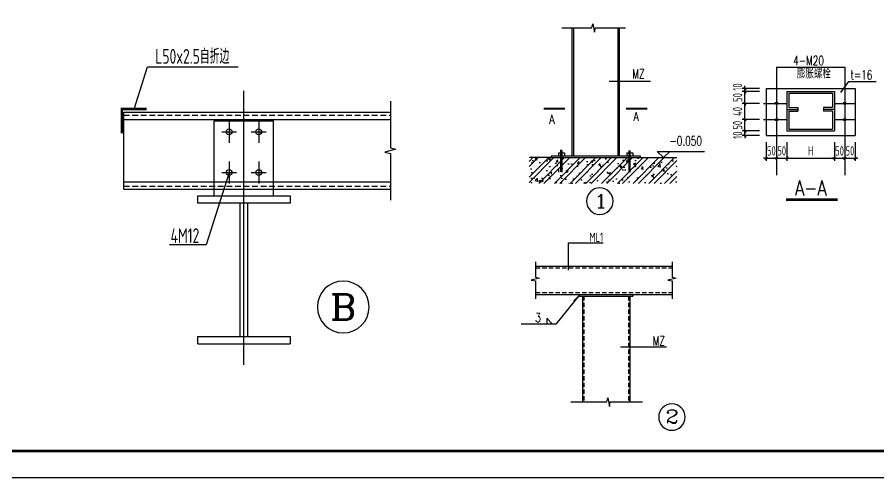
# Model space of a CAD drawing. Extents: x 14475413 to 15955882, y -732572 to -282951.
# Drawn here: x 15748312 to 15780684, y -526225 to -508944 of the extents above; entities that cross this region are included whole.
import ezdxf
from ezdxf.enums import TextEntityAlignment as Align

# ---------------------------------------------------------------- set-up
doc = ezdxf.new("R2010")
doc.units = 0
doc.header["$LTSCALE"] = 1000
doc.header["$MEASUREMENT"] = 0
for name, pattern in [('CENTER2', [28.575, 19.05, -3.175, 3.175, -3.175]), ('DASHED', [0.75, 0.5, -0.25]), ('HIDDEN', [0.375, 0.25, -0.125]), ('x', [5, 3, -2]), ('Z', [36, 30, -2.5, 1, -2.5])]:
    doc.linetypes.add(name, pattern=pattern)
for name, color, linetype in [('03', 3, 'Continuous'), ('253', 253, 'Continuous'), ('3T_WOOD', 21, 'Continuous'), ('dim', 7, 'Continuous'), ('GRID', 253, 'Z'), ('HYTK-GK', 7, 'Continuous'), ('L3', 3, 'Continuous'), ('LS', 2, 'Continuous'), ('LT', 2, 'Continuous'), ('LTX', 2, 'x'), ('PUB_DIM', 3, 'Continuous'), ('PUB_TEXT', 7, 'Continuous'), ('S', 2, 'Continuous'), ('TEXT', 7, 'Continuous'), ('TK', 4, 'Continuous'), ('XIANGTU', 7, 'Continuous')]:
    doc.layers.add(name, color=color, linetype=linetype)
doc.styles.add('COMP', font='COMPLEX.shx', dxfattribs={"bigfont": 'hztxt'})
doc.styles.add('ROMANS', font='romans', dxfattribs={"width": 0.65, "height": 231.275})
doc.styles.add('TSSD_Dimension', font='Tssdeng.shx', dxfattribs={"width": 0.7, "bigfont": 'hztxt.shx'})
doc.styles.add('TSSD_REIN', font='tssdeng.shx', dxfattribs={"width": 0.7, "bigfont": 'tssdchn.shx'})
doc.dimstyles.new('TSSD_200_200', dxfattribs={"dimtxt": 700, "dimasz": 200, "dimexe": 200, "dimexo": 500, "dimgap": 200, "dimtad": 1, "dimdec": 0, "dimzin": 0, "dimdsep": 46, "dimtxsty": 'TSSD_Dimension', "dimblk": 'ARCHTICK', "dimblk1": 'ARCHTICK', "dimblk2": 'ARCHTICK', "dimcen": 0, "dimdle": 200, "dimclrt": 7, "dimadec": 0, "dimazin": 0, "dimtfac": 1, "dimtdec": 0, "dimtix": 1, "dimtmove": 2, "dimatfit": 3, "dimfxl": 0, "dimtolj": 1, "dimtzin": 0, "dimarcsym": 0})

# ---------------------------------------------------------------- blocks, each defined once
blk = doc.blocks.new('3QW42134213421')
for p, q in [((16515992, -770730), (16516457, -769252)), ((16516457, -769252), (16519629, -769252))]:
    blk.add_line(p, q)
at = {"const_width": 86.4}
blk.add_lwpolyline([(16515553, -771582), (16515553, -770730), (16516432, -770730)], dxfattribs=at)
at = {"const_width": 63.5}
blk.add_lwpolyline([(16522409, -777660, 1), (16524223, -777660, 1)], format="xyb", close=True, dxfattribs=at)
at = {"layer": 'GRID'}
blk.add_line((16519835, -779684), (16519835, -770096), dxfattribs=at)
at = {"layer": 'LS'}
for p, q in [((16519316, -771138), (16519316, -771916)), ((16520353, -771138), (16520353, -771916)), ((16519057, -771527), (16519576, -771527)), ((16520094, -771527), (16520612, -771527)), ((16519316, -772564), (16519316, -773341)), ((16520353, -772564), (16520353, -773341)), ((16519057, -772952), (16519576, -772952)), ((16520094, -772952), (16520612, -772952))]:
    blk.add_line(p, q, dxfattribs=at)
at = {"layer": 'LT'}
for p, q in [((16515623, -770840), (16524969, -770840)), ((16515623, -773536), (16515623, -770840)), ((16515623, -771099), (16524969, -771099)), ((16515623, -773276), (16524969, -773276)), ((16515623, -773536), (16524631, -773536))]:
    blk.add_line(p, q, dxfattribs=at)
at = {"layer": 'LTX', "linetype": 'DASHED', "ltscale": 0.4}
for p, q in [((16515623, -770944), (16524969, -770944)), ((16515623, -773432), (16524969, -773432))]:
    blk.add_line(p, q, dxfattribs=at)
at = {"layer": 'LTX', "ltscale": 10}
for p, q in [((16518798, -771138), (16520872, -771138)), ((16524631, -773536), (16524969, -773536))]:
    blk.add_line(p, q, dxfattribs=at)
at = {"layer": 'PUB_TEXT'}
blk.add_lwpolyline([(16519316, -772952), (16518509, -775485), (16518509, -775485), (16517223, -775485)], dxfattribs=at)
at = {"layer": 'S'}
for p, q in [((16515623, -773380), (16515623, -770840)), ((16518798, -773536), (16518798, -771138)), ((16520872, -773536), (16520872, -771138)), ((16518798, -773769), (16518798, -773536)), ((16520872, -773769), (16520872, -773536)), ((16518215, -773769), (16521455, -773769)), ((16518215, -774028), (16518215, -773769)), ((16521455, -773769), (16521455, -774028)), ((16521455, -774028), (16518215, -774028)), ((16519705, -778694), (16519705, -774028)), ((16519964, -774028), (16519964, -778694)), ((16518215, -778694), (16521455, -778694)), ((16518215, -778953), (16518215, -778694)), ((16521455, -778694), (16521455, -778953)), ((16518215, -778953), (16521455, -778953))]:
    blk.add_line(p, q, dxfattribs=at)
for centre in [(16519316, -771527), (16520353, -771527), (16519316, -772952), (16520353, -772952)]:
    blk.add_circle(centre, 102, dxfattribs=at)
at = {"layer": 'XIANGTU'}
blk.add_lwpolyline([(16524969, -770451), (16524969, -772091), (16525163, -772139), (16524774, -772237), (16524969, -772285), (16524969, -773924)], dxfattribs=at)
at = {"style": 'COMP', "width": 2.333333}
blk.add_attdef('B', text='', height=907, dxfattribs=at).set_placement((16522863, -778113), (16523770, -778113), align=Align.FIT)
at = {"layer": 'PUB_TEXT', "style": 'TSSD_REIN', "width": 0.7}
for s, p in [('L50x2.5自折边', (16516726, -769146)), ('4M12', (16517265, -775422))]:
    blk.add_text(s, height=518.4, dxfattribs=at).set_placement(p)
blk = doc.blocks.new('34321423432')
h = blk.add_hatch()
h.set_pattern_fill('AR-CONC', color=256, scale=167.215104, style=0)
h.set_pattern_definition([(50, (-910019.4, 7031483.9), (1199.36736, -104.93105), [125.41133, -1379.52461]), (355, (-910019.4, 7031483.9), (-232.01319, 1257.77886), [100.32906, -1103.61969]), (100.4514, (-909919.5, 7031475.2), (967.355064, 1152.84705), [106.583225, -1172.41551]), (46.1842, (-910019.4, 7031818.4), (1784.58823, -276.77279), [188.117, -2069.28691]), (96.6356, (-909870.7, 7031795.3), (1562.89722, 1628.87221), [159.87484, -1758.62299]), (351.1842, (-910019.4, 7031818.4), (1562.89594, 1628.87343), [150.4936, -1655.42953]), (21, (-909852.2, 7031734.75), (998.11875, -673.239597), [125.41133, -1379.52461]), (326, (-909852.2, 7031734.8), (406.85999, 1212.5604), [100.32906, -1103.61969]), (71.4514, (-909769, 7031678.6), (1404.97914, 539.319706), [106.583225, -1172.41551]), (37.5, (-910019.4, 7031483.93), (20.333115, 556.648804), [0, -1090.242478, 0, -1120.341197, 0, -1107.800064]), (7.5, (-910019.4, 7031483.9), (439.892, 659.515954), [0, -638.761697, 0, -1065.160213, 0, -422.218138]), (327.5, (-910392.3, 7031483.93), (892.631742, -37.715152), [0, -418.03776, 0, -1304.27781, 0, -1730.676327]), (317.5, (-910559.5, 7031483.9), (975.17536, 167.39065), [0, -543.44909, 0, -866.17424, 0, -1229.031015])])
h.paths.add_polyline_path([(8046545, 20759949), (8044472, 20759949), (8039456, 20759949), (8038228, 20759949), (8038228, 20758498), (8046545, 20758498)])
h = blk.add_hatch()
h.set_pattern_fill('ANSI32', color=256, scale=1672.15104, style=0)
h.set_pattern_definition([(45, (-910019.4, 7031483.9), (-443.396002, 443.396002), []), (45, (-909723.8, 7031483.9), (-443.396002, 443.396002), [])])
h.paths.add_polyline_path([(8046545, 20759949), (8044472, 20759949), (8039456, 20759949), (8038228, 20759949), (8038228, 20758498), (8046545, 20758498)])
for p, q in [((8045060, 20764234), (8042728, 20764234)), ((8040008, 20759153), (8040008, 20760380)), ((8040041, 20759153), (8040041, 20760380)), ((8040074, 20759131), (8040074, 20760358)), ((8043853, 20759131), (8043853, 20760358)), ((8043887, 20759131), (8043887, 20760358)), ((8043920, 20759131), (8043920, 20760358)), ((8039456, 20759949), (8038235, 20759949)), ((8044472, 20759949), (8046548, 20759949))]:
    blk.add_line(p, q)
at = {"const_width": 52.3}
blk.add_lwpolyline([(8041456, 20757499, 1), (8042949, 20757499, 1)], format="xyb", close=True, dxfattribs=at)
at = {"layer": '03'}
for p, q in [((8041756, 20767264), (8041812, 20767490)), ((8041812, 20767490), (8041909, 20767013)), ((8040056, 20767264), (8041756, 20767264)), ((8040626, 20767264), (8040626, 20760049)), ((8040710, 20767264), (8040710, 20760049)), ((8041909, 20767013), (8041956, 20767264)), ((8041956, 20767264), (8043645, 20767264)), ((8043218, 20767264), (8043218, 20760049)), ((8043302, 20767264), (8043302, 20760049)), ((8039456, 20760049), (8044472, 20760049)), ((8044472, 20760049), (8044472, 20759949)), ((8045436, 20760303), (8048095, 20760303)), ((8045791, 20759949), (8045436, 20760303)), ((8045791, 20759949), (8046146, 20760303)), ((8039456, 20759949), (8044472, 20759949)), ((8044689, 20759949), (8046251, 20759949)), ((8039456, 20759124), (8039456, 20759023))]:
    blk.add_line(p, q, dxfattribs=at)
at = {"layer": '03', "color": 2}
for p, q in [((8039874, 20760216), (8040208, 20760216)), ((8040208, 20760216), (8040208, 20760049)), ((8043720, 20760216), (8044054, 20760216)), ((8043720, 20760216), (8043720, 20760049)), ((8044054, 20760216), (8044054, 20760049)), ((8039874, 20759291), (8039874, 20759124))]:
    blk.add_line(p, q, dxfattribs=at)
at = {"layer": '03', "const_width": 100}
for points in [[(8039043, 20762704), (8040243, 20762704)], [(8043686, 20762704), (8044887, 20762704)]]:
    blk.add_lwpolyline(points, dxfattribs=at)
at = {"layer": 'PUB_DIM'}
for p, q in [((8039456, 20760049), (8039456, 20759949)), ((8039874, 20760216), (8039874, 20760049))]:
    blk.add_line(p, q, dxfattribs=at)
at = {"style": 'COMP', "width": 2.333333}
blk.add_attdef('1', text='', height=762, dxfattribs=at).set_placement((8041875, 20757127), (8042637, 20757127), align=Align.FIT)
at = {"layer": 'L3', "style": 'ROMANS'}
for s, height, width, p in [('MZ', 525, 0.7, (8044031, 20764411)), ('A', 502, 0.8, (8044096, 20762017)), ('A', 502, 0.8, (8039349, 20761861))]:
    blk.add_text(s, height=height, dxfattribs=dict(at, width=width)).set_placement(p)
at = {"layer": 'L3', "style": 'ROMANS', "width": 0.7}
blk.add_text('-0.050', height=525, dxfattribs=at).set_placement((8046131, 20760472, 0), align=Align.BOTTOM_LEFT)
blk = doc.blocks.new('421SWSSSS')
blk.add_line((8045775, 20746693), (8043188, 20746693))
at = {"const_width": 52.3}
blk.add_lwpolyline([(8045337, 20742767, 1), (8046830, 20742767, 1)], format="xyb", close=True, dxfattribs=at)
at = {"layer": '03'}
for p, q in [((8040252, 20751036), (8040252, 20752580)), ((8040252, 20752580), (8042213, 20752580)), ((8038399, 20751506), (8038399, 20750635)), ((8046102, 20751506), (8046102, 20750635)), ((8038399, 20751271), (8046102, 20751271)), ((8038624, 20750579), (8038148, 20750482)), ((8038148, 20750482), (8038399, 20750434)), ((8038399, 20750635), (8038624, 20750579)), ((8038399, 20750434), (8038399, 20749431)), ((8046328, 20750579), (8045851, 20750482)), ((8045851, 20750482), (8046102, 20750434)), ((8046102, 20750635), (8046328, 20750579)), ((8046102, 20750434), (8046102, 20749431)), ((8038399, 20749672), (8046102, 20749672)), ((8040885, 20749672), (8039545, 20747992)), ((8040872, 20749672), (8040872, 20749571)), ((8040872, 20749571), (8043882, 20749571)), ((8041039, 20749571), (8041039, 20743619)), ((8043715, 20749571), (8043715, 20743619)), ((8043882, 20749672), (8043882, 20749571)), ((8039545, 20747992), (8037582, 20747992)), ((8039027, 20748327), (8039027, 20747992)), ((8039361, 20747992), (8039027, 20748327)), ((8040384, 20743619), (8042409, 20743619)), ((8042409, 20743619), (8042465, 20743844)), ((8042465, 20743844), (8042562, 20743368)), ((8042562, 20743368), (8042610, 20743619)), ((8042610, 20743619), (8044417, 20743619))]:
    blk.add_line(p, q, dxfattribs=at)
at = {"layer": '03', "linetype": 'HIDDEN'}
for p, q in [((8038399, 20751170), (8046102, 20751170)), ((8038399, 20749772), (8046102, 20749772)), ((8041123, 20749571), (8041123, 20743619)), ((8043631, 20749571), (8043631, 20743619))]:
    blk.add_line(p, q, dxfattribs=at)
at = {"layer": '03'}
blk.add_lwpolyline([(8040885, 20749672, 0, 100, 0), (8040559, 20749296, 100, 100, 0)], format="xyseb", dxfattribs=at)
at = {"style": 'COMP', "width": 2.333333}
blk.add_attdef('2', text='', height=762, dxfattribs=at).set_placement((8045712, 20742420), (8046473, 20742420), align=Align.FIT)
at = {"layer": 'L3', "style": 'ROMANS'}
for s, height, width, p in [('3', 502, 0.8, (8038369, 20748118)), ('MZ', 525, 0.7, (8045001, 20746797))]:
    blk.add_text(s, height=height, dxfattribs=dict(at, width=width)).set_placement(p)
at = {"layer": 'TEXT', "style": 'TSSD_REIN', "width": 0.7}
blk.add_text('ML1', height=525, dxfattribs=at).set_placement((8041437, 20752629, 0))
blk = doc.blocks.new('_ArchTick')
at = {"color": 0, "linetype": 'ByBlock', "const_width": 0.4}
blk.add_lwpolyline([(-0.5, -0.5), (0.5, 0.5)], dxfattribs=at)
blk = doc.blocks.new('*D281')
at = {"layer": 'Defpoints', "color": 0}
for p in [(8055535, 20747006), (8056121, 20747006), (8056121, 20745737)]:
    blk.add_point(p, dxfattribs=at)
at = {"layer": 'dim', "color": 0, "lineweight": -2}
for p, q in [((8055535, 20746631), (8055535, 20745587)), ((8056121, 20746631), (8056121, 20745587)), ((8055535, 20745737), (8055385, 20745737)), ((8055535, 20745737), (8056121, 20745737)), ((8056121, 20745737), (8056271, 20745737))]:
    blk.add_line(p, q, dxfattribs=at)
at = {"layer": 'dim', "color": 0, "lineweight": -2, "xscale": 150, "yscale": 150, "zscale": 150}
blk.add_blockref('_ArchTick', (8055535, 20745737), dxfattribs=at)
at = {"layer": 'dim', "color": 0, "lineweight": -2, "xscale": 150, "yscale": 150, "zscale": 150, "rotation": 180}
blk.add_blockref('_ArchTick', (8056121, 20745737), dxfattribs=at)
at = {"layer": 'dim', "color": 7, "insert": (8055828, 20746150), "char_height": 525, "attachment_point": 5, "style": 'TSSD_Dimension'}
blk.add_mtext('\\A1;50', dxfattribs=at)
blk = doc.blocks.new('*D282')
at = {"layer": 'Defpoints', "color": 0}
for p in [(8059967, 20747006), (8060552, 20747006), (8060552, 20745737)]:
    blk.add_point(p, dxfattribs=at)
at = {"layer": 'dim', "color": 0, "lineweight": -2}
for p, q in [((8059967, 20746631), (8059967, 20745587)), ((8060552, 20746631), (8060552, 20745587)), ((8059967, 20745737), (8059817, 20745737)), ((8059967, 20745737), (8060552, 20745737)), ((8060552, 20745737), (8060702, 20745737))]:
    blk.add_line(p, q, dxfattribs=at)
at = {"layer": 'dim', "color": 0, "lineweight": -2, "xscale": 150, "yscale": 150, "zscale": 150}
blk.add_blockref('_ArchTick', (8059967, 20745737), dxfattribs=at)
at = {"layer": 'dim', "color": 0, "lineweight": -2, "xscale": 150, "yscale": 150, "zscale": 150, "rotation": 180}
blk.add_blockref('_ArchTick', (8060552, 20745737), dxfattribs=at)
at = {"layer": 'dim', "color": 7, "insert": (8060259, 20746150), "char_height": 525, "attachment_point": 5, "style": 'TSSD_Dimension'}
blk.add_mtext('\\A1;50', dxfattribs=at)
blk = doc.blocks.new('*D283')
at = {"layer": 'Defpoints', "color": 0}
for p in [(8056121, 20747006), (8056706, 20747006), (8056706, 20745737)]:
    blk.add_point(p, dxfattribs=at)
at = {"layer": 'dim', "color": 0, "lineweight": -2}
for p, q in [((8056121, 20746631), (8056121, 20745587)), ((8056706, 20746631), (8056706, 20745587)), ((8056121, 20745737), (8055971, 20745737)), ((8056121, 20745737), (8056706, 20745737)), ((8056706, 20745737), (8056856, 20745737))]:
    blk.add_line(p, q, dxfattribs=at)
at = {"layer": 'dim', "color": 0, "lineweight": -2, "xscale": 150, "yscale": 150, "zscale": 150}
blk.add_blockref('_ArchTick', (8056121, 20745737), dxfattribs=at)
at = {"layer": 'dim', "color": 0, "lineweight": -2, "xscale": 150, "yscale": 150, "zscale": 150, "rotation": 180}
blk.add_blockref('_ArchTick', (8056706, 20745737), dxfattribs=at)
at = {"layer": 'dim', "color": 7, "insert": (8056413, 20746150), "char_height": 525, "attachment_point": 5, "style": 'TSSD_Dimension'}
blk.add_mtext('\\A1;50', dxfattribs=at)
blk = doc.blocks.new('*D284')
at = {"layer": 'Defpoints', "color": 0}
for p in [(8059381, 20747006), (8059967, 20747006), (8059967, 20745737)]:
    blk.add_point(p, dxfattribs=at)
at = {"layer": 'dim', "color": 0, "lineweight": -2}
for p, q in [((8059381, 20746631), (8059381, 20745587)), ((8059967, 20746631), (8059967, 20745587)), ((8059381, 20745737), (8059231, 20745737)), ((8059381, 20745737), (8059967, 20745737)), ((8059967, 20745737), (8060117, 20745737))]:
    blk.add_line(p, q, dxfattribs=at)
at = {"layer": 'dim', "color": 0, "lineweight": -2, "xscale": 150, "yscale": 150, "zscale": 150}
blk.add_blockref('_ArchTick', (8059381, 20745737), dxfattribs=at)
at = {"layer": 'dim', "color": 0, "lineweight": -2, "xscale": 150, "yscale": 150, "zscale": 150, "rotation": 180}
blk.add_blockref('_ArchTick', (8059967, 20745737), dxfattribs=at)
at = {"layer": 'dim', "color": 7, "insert": (8059674, 20746150), "char_height": 525, "attachment_point": 5, "style": 'TSSD_Dimension'}
blk.add_mtext('\\A1;50', dxfattribs=at)
blk = doc.blocks.new('*D285')
at = {"layer": 'Defpoints', "color": 0}
for p in [(8054339, 20747274), (8055535, 20747274), (8055535, 20747006)]:
    blk.add_point(p, dxfattribs=at)
at = {"layer": 'dim', "color": 0, "lineweight": -2}
for p, q in [((8054339, 20747274), (8054339, 20747424)), ((8055160, 20747274), (8054189, 20747274)), ((8055160, 20747006), (8054189, 20747006)), ((8054339, 20747006), (8054339, 20747274)), ((8054339, 20747006), (8054339, 20746856))]:
    blk.add_line(p, q, dxfattribs=at)
at = {"layer": 'dim', "color": 0, "lineweight": -2, "xscale": 150, "yscale": 150, "zscale": 150}
for p, rotation in [((8054339, 20747274), 270), ((8054339, 20747006), 90)]:
    blk.add_blockref('_ArchTick', p, dxfattribs=dict(at, rotation=rotation))
at = {"layer": 'dim', "color": 7, "insert": (8053926, 20747036), "char_height": 525, "attachment_point": 5, "rotation": 90, "style": 'TSSD_Dimension'}
blk.add_mtext('\\A1;10', dxfattribs=at)
blk = doc.blocks.new('*D286')
at = {"layer": 'Defpoints', "color": 0}
for p in [(8054339, 20748820), (8055535, 20748820), (8055535, 20747911)]:
    blk.add_point(p, dxfattribs=at)
at = {"layer": 'dim', "color": 0, "lineweight": -2}
for p, q in [((8054339, 20747761), (8054339, 20748970)), ((8055160, 20748820), (8054189, 20748820)), ((8055160, 20747911), (8054189, 20747911))]:
    blk.add_line(p, q, dxfattribs=at)
at = {"layer": 'dim', "color": 0, "lineweight": -2, "xscale": 150, "yscale": 150, "zscale": 150}
for p, rotation in [((8054339, 20748820), 90), ((8054339, 20747911), 270)]:
    blk.add_blockref('_ArchTick', p, dxfattribs=dict(at, rotation=rotation))
at = {"layer": 'dim', "color": 7, "insert": (8053926, 20748365), "char_height": 525, "attachment_point": 5, "rotation": 90, "style": 'TSSD_Dimension'}
blk.add_mtext('\\A1;40', dxfattribs=at)
blk = doc.blocks.new('*D287')
at = {"layer": 'Defpoints', "color": 0}
for p in [(8054339, 20749489), (8055535, 20749489), (8055535, 20748820)]:
    blk.add_point(p, dxfattribs=at)
at = {"layer": 'dim', "color": 0, "lineweight": -2}
for p, q in [((8055160, 20749489), (8054189, 20749489)), ((8054339, 20749489), (8054339, 20749639)), ((8054339, 20748820), (8054339, 20749489)), ((8055160, 20748820), (8054189, 20748820)), ((8054339, 20748820), (8054339, 20748670))]:
    blk.add_line(p, q, dxfattribs=at)
at = {"layer": 'dim', "color": 0, "lineweight": -2, "xscale": 150, "yscale": 150, "zscale": 150}
for p, rotation in [((8054339, 20749489), 270), ((8054339, 20748820), 90)]:
    blk.add_blockref('_ArchTick', p, dxfattribs=dict(at, rotation=rotation))
at = {"layer": 'dim', "color": 7, "insert": (8053926, 20749155), "char_height": 525, "attachment_point": 5, "rotation": 90, "style": 'TSSD_Dimension'}
blk.add_mtext('\\A1;50', dxfattribs=at)
blk = doc.blocks.new('*D288')
at = {"layer": 'Defpoints', "color": 0}
for p in [(8054339, 20749656), (8055535, 20749656), (8055535, 20749489)]:
    blk.add_point(p, dxfattribs=at)
at = {"layer": 'dim', "color": 0, "lineweight": -2}
for p, q in [((8055160, 20749656), (8054189, 20749656)), ((8055160, 20749489), (8054189, 20749489)), ((8054339, 20749656), (8054339, 20749806)), ((8054339, 20749489), (8054339, 20749656)), ((8054339, 20749489), (8054339, 20749339))]:
    blk.add_line(p, q, dxfattribs=at)
at = {"layer": 'dim', "color": 0, "lineweight": -2, "xscale": 150, "yscale": 150, "zscale": 150}
for p, rotation in [((8054339, 20749656), 270), ((8054339, 20749489), 90)]:
    blk.add_blockref('_ArchTick', p, dxfattribs=dict(at, rotation=rotation))
at = {"layer": 'dim', "color": 7, "insert": (8053926, 20749742), "char_height": 525, "attachment_point": 5, "rotation": 90, "style": 'TSSD_Dimension'}
blk.add_mtext('\\A1;10', dxfattribs=at)
blk = doc.blocks.new('*D289')
at = {"layer": 'Defpoints', "color": 0}
for p in [(8054339, 20747911), (8055535, 20747911), (8055535, 20747274)]:
    blk.add_point(p, dxfattribs=at)
at = {"layer": 'dim', "color": 0, "lineweight": -2}
for p, q in [((8055160, 20747911), (8054189, 20747911)), ((8054339, 20747911), (8054339, 20748061)), ((8054339, 20747274), (8054339, 20747911)), ((8055160, 20747274), (8054189, 20747274)), ((8054339, 20747274), (8054339, 20747124))]:
    blk.add_line(p, q, dxfattribs=at)
at = {"layer": 'dim', "color": 0, "lineweight": -2, "xscale": 150, "yscale": 150, "zscale": 150}
for p, rotation in [((8054339, 20747911), 270), ((8054339, 20747274), 90)]:
    blk.add_blockref('_ArchTick', p, dxfattribs=dict(at, rotation=rotation))
at = {"layer": 'dim', "color": 7, "insert": (8053926, 20747592), "char_height": 525, "attachment_point": 5, "rotation": 90, "style": 'TSSD_Dimension'}
blk.add_mtext('\\A1;50', dxfattribs=at)
blk = doc.blocks.new('GeYuanFrame_45217454', base_point=(20.09, 4.53))
at = {"layer": 'TK'}
blk.add_lwpolyline([(20.09, 4.53), (20.09, 598.53), (861.09, 598.53), (861.09, 4.53)], close=True, dxfattribs=at)
at = {"layer": 'TK', "const_width": 1}
blk.add_lwpolyline([(45.09, 588.53), (851.09, 588.53), (851.09, 14.53), (45.09, 14.53)], close=True, dxfattribs=at)
blk = doc.blocks.new('WE4QW3Q13Q131222')
at = {"layer": '03', "color": 1, "linetype": 'CENTER2'}
for p, q in [((8056120.69, 20750858.36), (8056120.69, 20744788.71)), ((8059966.64, 20750858.36), (8059966.64, 20744788.71)), ((8055379.36, 20748820.26), (8056705.95, 20748820.26)), ((8059381.39, 20748820.26), (8060551.89, 20748820.26)), ((8055379.36, 20747910.61), (8056705.95, 20747910.61)), ((8059381.39, 20747910.61), (8060551.89, 20747910.61))]:
    blk.add_line(p, q, dxfattribs=at)
at = {"layer": '03'}
for p, q in [((8055535.44, 20749656.34), (8060551.89, 20749656.34)), ((8055535.44, 20749656.34), (8055535.44, 20747005.98)), ((8056705.95, 20749489.12), (8056705.95, 20747273.52)), ((8056705.95, 20749489.12), (8059381.39, 20749489.12)), ((8056806.27, 20749388.79), (8056806.27, 20748585.16)), ((8056806.27, 20749388.79), (8059281.06, 20749388.79)), ((8059281.06, 20749388.79), (8059281.06, 20748585.16)), ((8059381.39, 20749489.12), (8059381.39, 20747273.52)), ((8060551.89, 20749656.34), (8060551.89, 20747005.98)), ((8056705.95, 20748484.83), (8057315.65, 20748484.83)), ((8056806.27, 20748585.16), (8057315.65, 20748585.16)), ((8056806.27, 20748384.5), (8056806.27, 20747373.85)), ((8056806.27, 20748384.5), (8057315.65, 20748384.5)), ((8057315.65, 20748585.16), (8057315.65, 20748384.5)), ((8058771.68, 20748585.16), (8058771.68, 20748384.5)), ((8059281.06, 20748585.16), (8058771.68, 20748585.16)), ((8059381.39, 20748484.83), (8058771.68, 20748484.83)), ((8059281.06, 20748384.5), (8058771.68, 20748384.5)), ((8059281.06, 20748384.5), (8059281.06, 20747373.85)), ((8055535.44, 20747005.98), (8060551.89, 20747005.98)), ((8056705.95, 20747273.52), (8059381.39, 20747273.52)), ((8056806.27, 20747373.85), (8059281.06, 20747373.85))]:
    blk.add_line(p, q, dxfattribs=at)
for centre in [(8056120.69, 20748820.26), (8059966.64, 20748820.26), (8056120.69, 20747910.61), (8059966.64, 20747910.61)]:
    blk.add_circle(centre, 66.89, dxfattribs=at)
at = {"layer": '253'}
for p, q in [((8059742.21, 20749429.53), (8060204, 20750049.96)), ((8060204, 20750049.96), (8061733.23, 20750049.96))]:
    blk.add_line(p, q, dxfattribs=at)
at = {"layer": 'dim'}
for p, q in [((8056705.95, 20746630.98), (8056705.95, 20745587.42)), ((8059381.39, 20746630.98), (8059381.39, 20745587.42)), ((8056555.95, 20745737.42), (8059531.39, 20745737.42))]:
    blk.add_line(p, q, dxfattribs=at)
at = {"layer": 'L3'}
blk.add_line((8056120.69, 20750858.36), (8059966.64, 20750858.36), dxfattribs=at)
at = {"layer": 'L3', "const_width": 150.49}
blk.add_lwpolyline([(8059565.55, 20743408.31), (8056660.8, 20743408.31)], dxfattribs=at)
at = {"layer": 'dim', "xscale": 150, "yscale": 150, "zscale": 150, "rotation": 180}
blk.add_blockref('_ArchTick', (8056705.95, 20745737.42), dxfattribs=at)
at = {"layer": 'dim', "xscale": 150, "yscale": 150, "zscale": 150}
blk.add_blockref('_ArchTick', (8059381.39, 20745737.42), dxfattribs=at)
at = {"layer": 'dim', "color": 7, "insert": (8058043.67, 20746149.92), "char_height": 525, "attachment_point": 5, "style": 'TSSD_Dimension'}
blk.add_mtext('\\A1;H', dxfattribs=at)
at = {"layer": 'L3'}
for s, height, style, width, p in [('4-M20', 525, 'ROMANS', 0.7, (8057060.75, 20750966.62)), ('膨胀螺栓', 525, 'TSSD_REIN', 0.7, (8057272.89, 20750228.96)), ('t=16', 525, 'ROMANS', 0.7, (8060295.82, 20750165.45)), ('A-A', 836.076, 'ROMANS', 0.8, (8057164.16, 20743645.07))]:
    blk.add_text(s, height=height, dxfattribs=dict(at, style=style, width=width)).set_placement(p)
at = {"layer": 'dim'}
for base, p1, p2, picture, middle in [((8054338.53, 20749656.34), (8055535.44, 20749489.12), (8055535.44, 20749656.34), '*D288', (8053926.03, 20749741.96)), ((8054338.53, 20747273.52), (8055535.44, 20747005.98), (8055535.44, 20747273.52), '*D285', (8053926.03, 20747035.83))]:
    dim = blk.add_linear_dim(base=base, p1=p1, p2=p2, angle=90, text='10', dimstyle='TSSD_200_200', override={"dimscale": 0.75, "dimlfac": 1.333333}, dxfattribs=at)
    dim.commit()
    dim.dimension.update_dxf_attribs({"geometry": picture, "text_midpoint": middle, "dimtype": 128})
for base, p1, p2, text, picture, middle in [((8054338.53, 20749489.12), (8055535.44, 20748820.26), (8055535.44, 20749489.12), '50', '*D287', (8053926.03, 20749154.69)), ((8054338.53, 20748820.26), (8055535.44, 20747910.61), (8055535.44, 20748820.26), '40', '*D286', (8053926.03, 20748365.44)), ((8054338.53, 20747910.61), (8055535.44, 20747273.52), (8055535.44, 20747910.61), '50', '*D289', (8053926.03, 20747592.07))]:
    dim = blk.add_linear_dim(base=base, p1=p1, p2=p2, angle=90, text=text, dimstyle='TSSD_200_200', override={"dimscale": 0.75, "dimlfac": 1.333333}, dxfattribs=at)
    dim.commit()
    dim.dimension.update_dxf_attribs({"geometry": picture, "text_midpoint": middle})
for base, p1, p2, picture, middle in [((8056120.69, 20745737.42), (8055535.44, 20747005.98), (8056120.69, 20747005.98), '*D281', (8055828.07, 20746149.92)), ((8056705.95, 20745737.42), (8056120.69, 20747005.98), (8056705.95, 20747005.98), '*D283', (8056413.32, 20746149.92)), ((8059966.64, 20745737.42), (8059381.39, 20747005.98), (8059966.64, 20747005.98), '*D284', (8059674.01, 20746149.92)), ((8060551.89, 20745737.42), (8059966.64, 20747005.98), (8060551.89, 20747005.98), '*D282', (8060259.27, 20746149.92))]:
    dim = blk.add_linear_dim(base=base, p1=p1, p2=p2, text='50', dimstyle='TSSD_200_200', override={"dimscale": 0.75, "dimlfac": 1.333333}, dxfattribs=at)
    dim.commit()
    dim.dimension.update_dxf_attribs({"geometry": picture, "text_midpoint": middle})

msp = doc.modelspace()

# ---------------------------------------------------------------- block references
at = {"layer": '3T_WOOD', "xscale": 100, "yscale": 100, "zscale": 100}
msp.add_blockref('GeYuanFrame_45217454', (15717298.9, -526225.4), dxfattribs=at)
at = {"layer": '3T_WOOD'}
ref = msp.add_blockref('3QW42134213421', (-1952433.3, 313835.2), dxfattribs=dict(at, xscale=1.072000000625849, yscale=1.071999999927357, zscale=1.072))
ref.add_attrib('B', 'B', dxfattribs={"layer": '0', "height": 972.5, "style": 'COMP', "width": 1.235294}).set_placement((15760075.3, -520302.3), (15761047.8, -520302.3), align=Align.FIT)
at = {"layer": 'HYTK-GK', "xscale": 0.6666666492819786, "yscale": 0.6666666511446238, "zscale": 0.66666665}
msp.add_blockref('34321423432', (10408734.8, -14354178.5), dxfattribs=at).add_auto_attribs({'1': '1'})
msp.add_blockref('WE4QW3Q13Q131222', (10406095.4, -14344723.7), dxfattribs=at)
at = {"layer": 'HYTK-GK'}
ref = msp.add_blockref('421SWSSSS', (10408856.7, -14352459.3), dxfattribs=dict(at, xscale=0.6666666492819786, yscale=0.6666666511446238, zscale=0.66666665))
ref.add_attrib('2', '2', dxfattribs={"layer": '0', "height": 507.7, "style": 'COMP', "width": 1.5}).set_placement((15772664.4, -524179.4), (15773172.2, -524179.4), align=Align.FIT)

doc.saveas('drawing.dxf')
